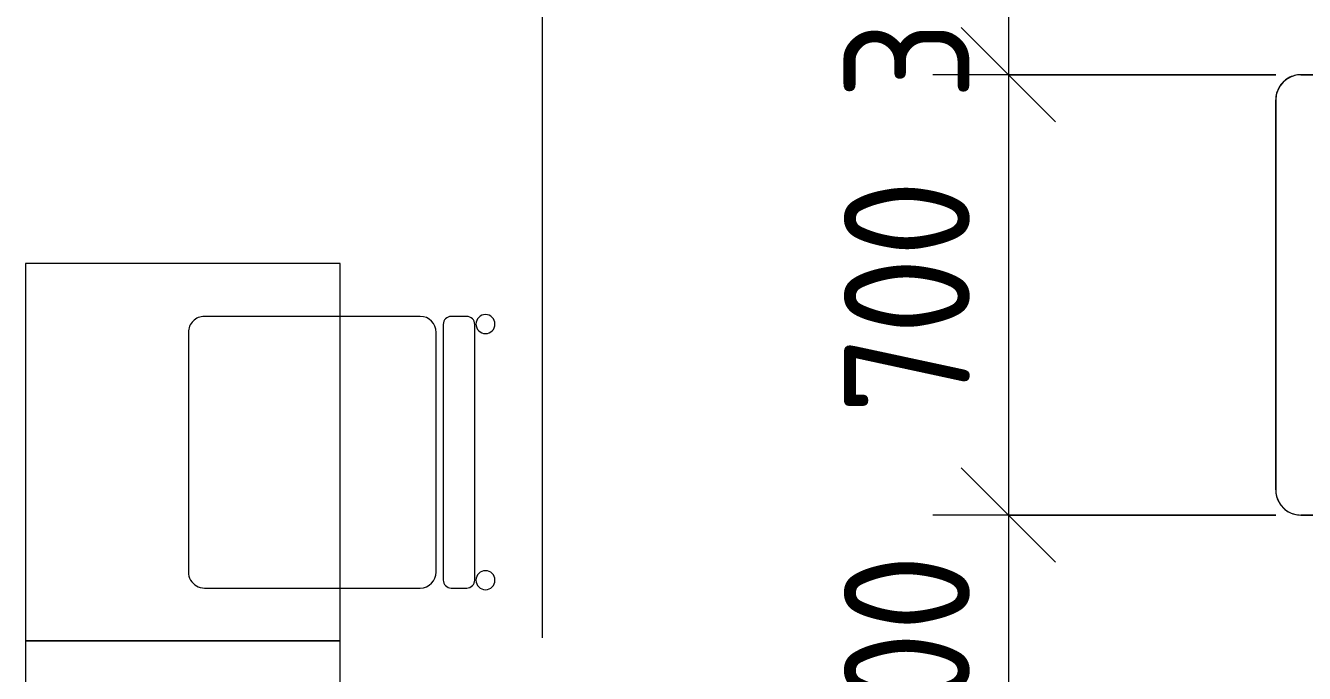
# Model space of a CAD drawing. Header units: millimetres. Extents: x 35840 to 252964, y -8553 to 29000.
# Drawn here: x 51339 to 53370, y 1648 to 2678 of the extents above; entities that cross this region are included whole.
import ezdxf

# ---------------------------------------------------------------- set-up
doc = ezdxf.new("R2010")
doc.units = ezdxf.units.MM
doc.linetypes.add('Осевая', pattern=[3175, 635, -476.25, 1587.5, -476.25])
for name, color, linetype, lineweight in [('A-ANNO-DIMS', 7, 'Continuous', 9), ('A-ANNO-DIMS-100', 7, 'Continuous', 9), ('Оси-2', 7, 'Осевая', 9)]:
    doc.layers.add(name, color=color, linetype=linetype, lineweight=lineweight)
doc.layers.add('I-FURN-1', color=9, linetype='Continuous', lineweight=9, true_color=0x808080)
doc.styles.add('ISOCPEUR_1', font='isocpeur.ttf', dxfattribs={"width": 0.9, "height": 200})
doc.dimstyles.new('ISO-2_0_0_9К_Средний_округл2', dxfattribs={"dimscale": 304.8, "dimtxt": 199.196235, "dimasz": 0.492126, "dimexe": 0.393701, "dimexo": 0, "dimgap": 0, "dimtad": 1, "dimdec": 0, "dimrnd": 10, "dimzin": 0, "dimdsep": 46, "dimtxsty": 'ISOCPEUR_1', "dimblk1": 'OBLIQUE', "dimblk2": 'OBLIQUE', "dimsah": 1, "dimcen": 0.09, "dimdle": 0.393701, "dimazin": 0, "dimtfac": 1, "dimtdec": 4, "dimtix": 1, "dimtmove": 0, "dimatfit": 3, "dimfxl": 1, "dimtvp": 1, "dimtolj": 1, "dimtzin": 0, "dimarcsym": 2})

# ---------------------------------------------------------------- blocks, each defined once
blk = doc.blocks.new('Стол базовый прямоугольный - 1_7а-25476368-План расстановки мебели и оборудования 1 этажа в осях 12-23')
at = {"layer": 'I-FURN-1'}
for p, q in [((250, 300), (-250, 300)), ((-250, 300), (-250, -300)), ((250, -300), (250, 300)), ((-250, -300), (250, -300))]:
    blk.add_line(p, q, dxfattribs=at)
blk = doc.blocks.new('Стул Breuer - 1_9а-V90-План расстановки мебели и оборудования 1 этажа в осях 12-23')
at = {"layer": 'I-FURN-1'}
for p, q in [((190.5, 241.3), (-190.5, 241.3)), ((-215.9, 215.9), (-215.9, 0)), ((215.9, 0), (215.9, 215.9)), ((-215.9, 0), (-215.9, -127)), ((215.9, -127), (215.9, 0)), ((-190.5, -152.4), (190.5, -152.4)), ((-215.9, -176.2), (-215.9, -200.8)), ((203.2, -163.5), (-203.2, -163.5)), ((215.9, -200.8), (215.9, -176.2)), ((-203.2, -213.5), (203.2, -213.5))]:
    blk.add_line(p, q, dxfattribs=at)
for centre, radius, start, end in [((-190.5, 215.9), 25.4, 150, 180), ((-190.5, 215.9), 25.4, 90, 150), ((190.5, 215.9), 25.4, 0, 90), ((-190.5, -127), 25.4, 180, 270), ((190.5, -127), 25.4, 270, 360), ((-203.2, -176.2), 12.7, 90, 180), ((203.2, -176.2), 12.7, 360, 90), ((-203.2, -200.8), 12.7, 180, 270), ((203.2, -200.8), 12.7, 270, 360), ((-203.5, -230.6), 15.1, 360, 180), ((203.7, -230.6), 15.1, 360, 180), ((-203.5, -230.6), 15.1, 180, 360), ((203.7, -230.6), 15.1, 180, 360)]:
    blk.add_arc(centre, radius, start, end, dxfattribs=at)
blk = doc.blocks.new('Bed - Small Sizes - 1_44-V101-План расстановки мебели и оборудования 1 этажа в осях 12-23')
at = {"layer": 'I-FURN-1'}
for p, q in [((287.3, 0), (-332.7, 0)), ((-332.7, 0), (287.3, 0)), ((287.3, 0), (-332.7, 0)), ((-332.7, 0), (287.3, 0)), ((-372.7, -40), (-372.7, -460)), ((-372.7, -460), (-372.7, -40)), ((-372.7, -40), (-372.7, -460)), ((-372.7, -460), (-372.7, -40)), ((-317.5, -26.2), (-282.7, -60)), ((272.5, -26.2), (-317.5, -26.2)), ((-317.5, -26.2), (-317.5, -446.2)), ((272.5, -26.2), (-317.5, -26.2)), ((-317.5, -26.2), (-317.5, -446.2)), ((272.5, -26.2), (237.3, -60)), ((272.5, -446.2), (272.5, -26.2)), ((272.5, -446.2), (272.5, -26.2)), ((327.3, -460), (327.3, -40)), ((327.3, -40), (327.3, -460)), ((327.3, -657.7), (327.3, -40)), ((327.3, -40), (327.3, -657.7)), ((-317.5, -446.2), (-282.7, -420)), ((272.5, -446.2), (237.3, -420)), ((-317.5, -446.2), (272.5, -446.2)), ((-317.5, -446.2), (272.5, -446.2)), ((-372.7, -460), (-252.7, -460)), ((-252.7, -460), (-372.7, -460)), ((-372.7, -460), (-372.7, -1560)), ((-372.7, -1560), (-372.7, -460)), ((-372.7, -460), (-252.7, -460)), ((-252.7, -460), (327.3, -460)), ((327.3, -460), (-252.7, -460)), ((327.3, -460), (-252.7, -460)), ((-252.7, -460), (327.3, -657.7)), ((327.3, -657.7), (-252.7, -460)), ((-252.7, -460), (327.3, -460)), ((-252.7, -460), (327.3, -657.7)), ((-252.7, -460), (327.3, -460)), ((327.3, -657.7), (327.3, -460)), ((327.3, -460), (327.3, -657.7)), ((327.3, -1560), (327.3, -657.7)), ((327.3, -657.7), (327.3, -1560)), ((-332.7, -1600), (287.3, -1600)), ((287.3, -1600), (-332.7, -1600))]:
    blk.add_line(p, q, dxfattribs=at)
for centre, start, end in [((-332.7, -40), 90, 180), ((-332.7, -40), 90, 180), ((287.3, -40), 360, 90), ((287.3, -40), 75, 90), ((-332.7, -40), 90, 180), ((-332.7, -40), 90, 180), ((287.3, -40), 60, 90), ((287.3, -40), 0, 90), ((287.3, -40), 60, 75), ((287.3, -40), 45, 60), ((287.3, -40), 45, 60), ((287.3, -40), 0, 45), ((287.3, -40), 360, 45), ((-332.7, -1560), 180, 270), ((-332.7, -1560), 180, 210), ((287.3, -1560), 270, 0), ((287.3, -1560), 330, 0), ((-332.7, -1560), 210, 270), ((287.3, -1560), 270, 330)]:
    blk.add_arc(centre, 40, start, end, dxfattribs=at)
blk = doc.blocks.new('DIMBLOCK61-План расстановки мебели и оборудования 1 этажа в осях 12-23')
at = {"layer": 'A-ANNO-DIMS-100', "lineweight": 20}
for p, q in [((52900.1, 2899.7), (52825.1, 2974.7)), ((52900.1, 2899.7), (52975.1, 2824.7)), ((52900.1, 2600.1), (52825.1, 2675.1)), ((52900.1, 2600.1), (52975.1, 2525.1))]:
    blk.add_line(p, q, dxfattribs=at)
at = {"layer": 'A-ANNO-DIMS-100'}
for p, q in [((53324.9, 2899.7), (52780.1, 2899.7)), ((52900.1, 2899.7), (52900.1, 2600.1)), ((52900.1, 2899.7), (53324.9, 2899.7)), ((53324.9, 2600.1), (52780.1, 2600.1)), ((52900.1, 2600.1), (53324.9, 2600.1))]:
    blk.add_line(p, q, dxfattribs=at)
at = {"layer": 'A-ANNO-DIMS-100', "color": 0, "insert": (52638.8, 2560.3), "char_height": 200, "width": 455.087, "attachment_point": 1, "rotation": 90, "line_spacing_factor": 1.149209, "style": 'ISOCPEUR_1'}
blk.add_mtext('300', dxfattribs=at)
blk = doc.blocks.new('_Oblique')
at = {"color": 0, "linetype": 'ByBlock', "lineweight": -2}
blk.add_line((-0.5, -0.5), (0.5, 0.5), dxfattribs=at)
blk = doc.blocks.new('DIMBLOCK62-План расстановки мебели и оборудования 1 этажа в осях 12-23')
at = {"layer": 'A-ANNO-DIMS-100', "lineweight": 20}
for p, q in [((52900.1, 2600.1), (52825.1, 2675.1)), ((52900.1, 2600.1), (52975.1, 2525.1)), ((52900.1, 1900.1), (52825.1, 1975.1)), ((52900.1, 1900.1), (52975.1, 1825.1))]:
    blk.add_line(p, q, dxfattribs=at)
at = {"layer": 'A-ANNO-DIMS-100'}
for p, q in [((53324.9, 2600.1), (52780.1, 2600.1)), ((52900.1, 2600.1), (52900.1, 1900.1)), ((52900.1, 2600.1), (53324.9, 2600.1)), ((53324.9, 1900.1), (52780.1, 1900.1)), ((52900.1, 1900.1), (53324.9, 1900.1))]:
    blk.add_line(p, q, dxfattribs=at)
at = {"layer": 'A-ANNO-DIMS-100', "color": 0, "insert": (52638.8, 2060.5), "char_height": 200, "width": 455.087, "attachment_point": 1, "rotation": 90, "line_spacing_factor": 1.149209, "style": 'ISOCPEUR_1'}
blk.add_mtext('700', dxfattribs=at)
blk = doc.blocks.new('DIMBLOCK63-План расстановки мебели и оборудования 1 этажа в осях 12-23')
at = {"layer": 'A-ANNO-DIMS-100', "lineweight": 20}
for p, q in [((52900.1, 1900.1), (52825.1, 1975.1)), ((52900.1, 1900.1), (52975.1, 1825.1)), ((52900.1, 1399.7), (52825.1, 1474.7)), ((52900.1, 1399.7), (52975.1, 1324.7))]:
    blk.add_line(p, q, dxfattribs=at)
at = {"layer": 'A-ANNO-DIMS-100'}
for p, q in [((53324.9, 1900.1), (52780.1, 1900.1)), ((52900.1, 1900.1), (52900.1, 1279.7)), ((52900.1, 1900.1), (53324.9, 1900.1)), ((53324.9, 1399.7), (52780.1, 1399.7)), ((52900.1, 1399.7), (53324.9, 1399.7))]:
    blk.add_line(p, q, dxfattribs=at)
at = {"layer": 'A-ANNO-DIMS-100', "color": 0, "insert": (52638.8, 1460.3), "char_height": 200, "width": 455.087, "attachment_point": 1, "rotation": 90, "line_spacing_factor": 1.149209, "style": 'ISOCPEUR_1'}
blk.add_mtext('500', dxfattribs=at)

msp = doc.modelspace()

# ---------------------------------------------------------------- linework, layer by layer
at = {"layer": 'Оси-2'}
msp.add_line((52160, 593.7), (52160, 24898.1), dxfattribs=at)

# ---------------------------------------------------------------- block references
at = {"layer": 'I-FURN-1'}
for name, p, rotation in [('Bed - Small Sizes - 1_44-V101-План расстановки мебели и оборудования 1 этажа в осях 12-23', (54924.9, 2227.4), 270.0000000000002), ('Стул Breuer - 1_9а-V90-План расстановки мебели и оборудования 1 этажа в осях 12-23', (51838.8, 2000), 89.99999999999959)]:
    msp.add_blockref(name, p, dxfattribs=dict(at, rotation=rotation))
for p in [(51588.8, 2000), (51588.8, 1400)]:
    msp.add_blockref('Стол базовый прямоугольный - 1_7а-25476368-План расстановки мебели и оборудования 1 этажа в осях 12-23', p, dxfattribs=at)

# ---------------------------------------------------------------- dimensions: what is measured, and where the dimension line sits
at = {"layer": 'A-ANNO-DIMS'}
for base, p1, p2, override, picture, middle in [((52900.1, 2600.1), (53324.9, 2899.7), (53324.9, 2600.1), {"dimpost": '<>', "dimfxl": 299.631816}, 'DIMBLOCK61-План расстановки мебели и оборудования 1 этажа в осях 12-23', (52800.1, 2749.9)), ((52900.1, 1900.1), (53324.9, 2600.1), (53324.9, 1900.1), {"dimpost": '<>', "dimfxl": 700}, 'DIMBLOCK62-План расстановки мебели и оборудования 1 этажа в осях 12-23', (52800.1, 2250.1)), ((52900.1, 1399.7), (53324.9, 1900.1), (53324.9, 1399.7), {"dimpost": '<>', "dimfxl": 500.332145}, 'DIMBLOCK63-План расстановки мебели и оборудования 1 этажа в осях 12-23', (52800.1, 1649.9))]:
    dim = msp.add_linear_dim(base=base, p1=p1, p2=p2, angle=90, dimstyle='ISO-2_0_0_9К_Средний_округл2', override=override, dxfattribs=at)
    dim.commit()
    dim.dimension.update_dxf_attribs({"geometry": picture, "text_midpoint": middle})

doc.saveas('drawing.dxf')
